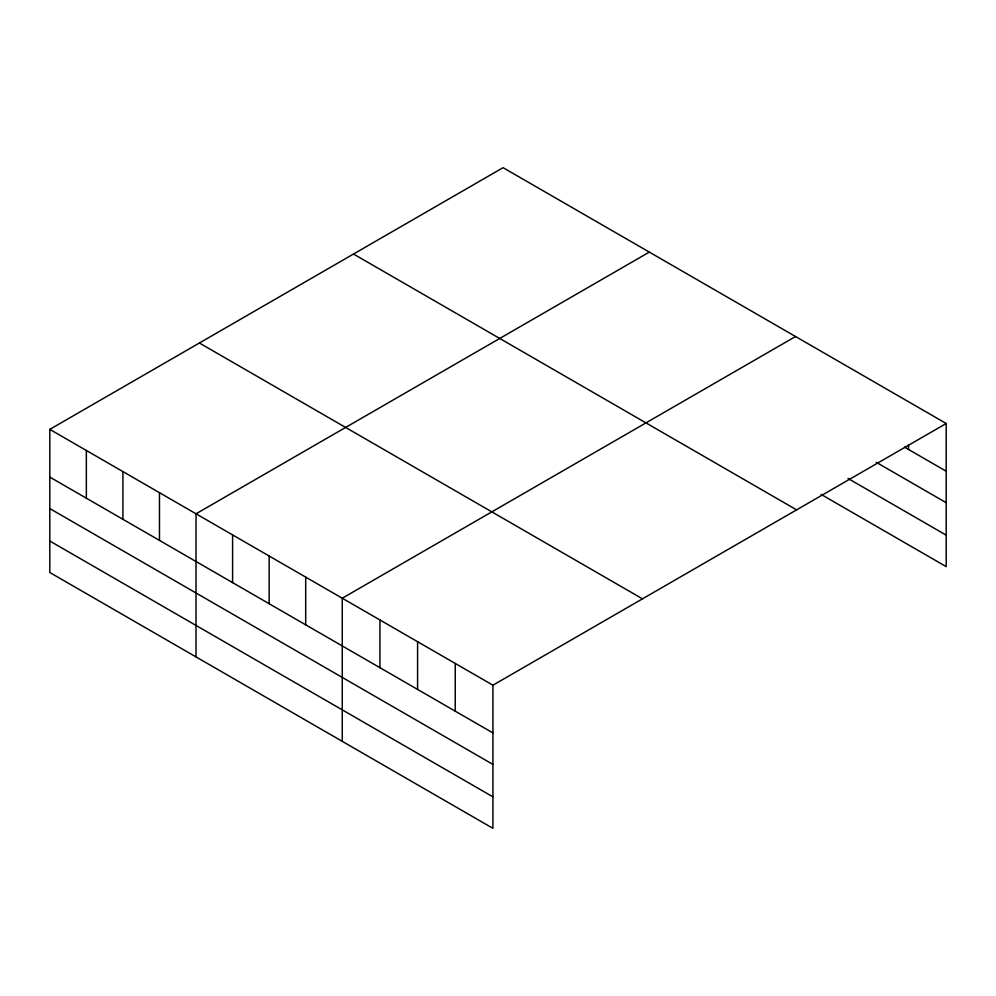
<?xml version="1.0" encoding="UTF-8"?>
<svg xmlns="http://www.w3.org/2000/svg" width="996" height="996" viewBox="0 0 996 996"><rect width="100%" height="100%" fill="white"/><g stroke="black" fill="none" stroke-linecap="round" stroke-linejoin="round"><path stroke-width="1.49" d="M946.2 423.499L503.08 167.677L49.8 429.376L49.8 572.501L492.92 828.323L492.92 685.198L946.2 423.499L946.2 566.624L821.102 494.402M649.317 252.1L196.025 513.799L196.025 656.924M795.543 336.524L342.263 598.223L342.263 741.348M904.505 447.142L946.2 471.22M876.256 462.318L946.2 502.706M848.007 478.454L946.2 535.138M353.505 254.03L796.613 509.865M199.387 343.01L642.495 598.845M49.8 429.376L492.92 685.198M49.8 477.084L492.92 732.919M49.8 508.57L492.92 764.405M49.8 541.015L492.92 796.837M908.539 444.851L908.539 449.47M455.247 663.461L455.247 711.169M417.585 641.71L417.585 689.419M379.924 619.96L379.924 667.681M305.697 577.12L305.697 624.828M269.144 556.005L269.144 603.725M232.591 534.902L232.591 582.61M159.472 492.684L159.472 540.405M122.919 471.581L122.919 519.302M86.353 450.478L86.353 498.187"/></g></svg>
